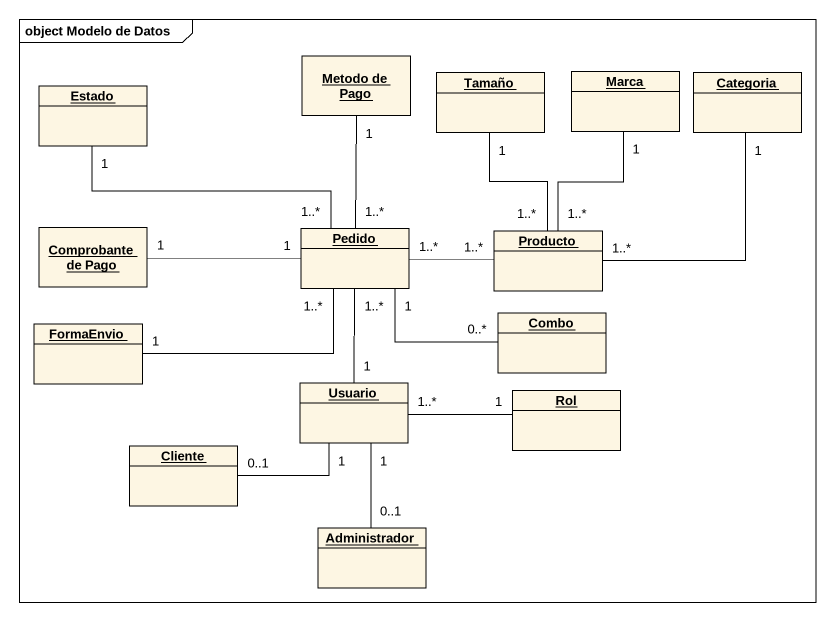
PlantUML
@startuml
mainframe object Modelo de Datos
hide circle
hide empty members
object Estado
object "Metodo de Pago" as Metodo_de_Pago
object Tamaño
object Marca
object Categoria
object "Comprobante de Pago" as Comprobante_de_Pago
object Pedido
object Producto
object FormaEnvio
object Combo
object Usuario
object Rol
object Cliente
object Administrador
Estado "1" -right- "1..*" Pedido
Metodo_de_Pago "1" -- "1..*" Pedido
Tamaño "1" -- "1..*" Producto
Marca "1" -- "1..*" Producto
Categoria "1" -- "1..*" Producto
Comprobante_de_Pago "1" -right- "1" Pedido
Pedido "1..*" -left- "1" FormaEnvio
Pedido "1" -right- "0..*" Combo
Producto "1..*" -left- "1..*" Pedido
Usuario "1" -up- "1..*" Pedido
Usuario "1..*" -right- "1" Rol
Usuario "1" -left- "0..1" Cliente
Usuario "1" -- "0..1" Administrador
@enduml
